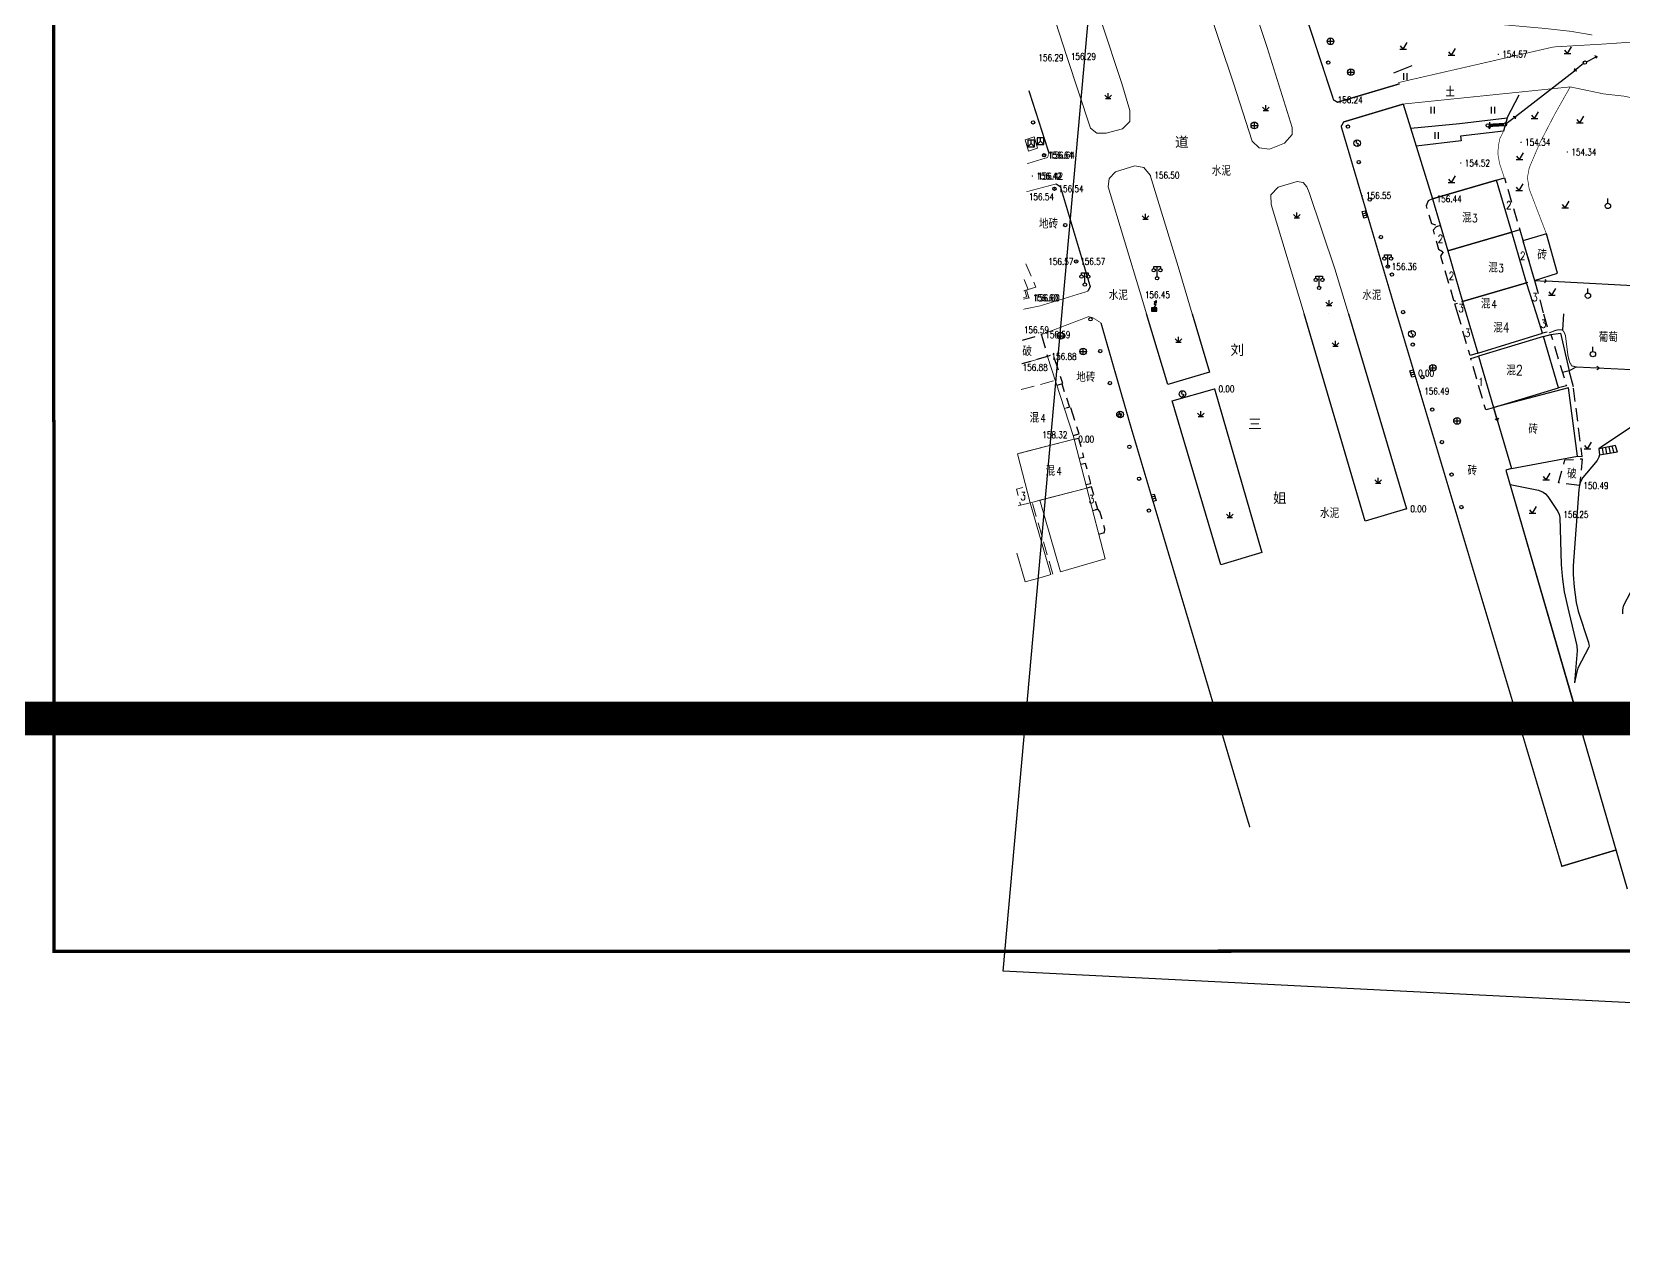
# Model space of a CAD drawing. Extents: x 529262 to 576451, y 2694391 to 2717535.
# Drawn here: x 567044.2 to 567282.9, y 2708611.3 to 2708794.9 of the extents above; entities that cross this region are included whole.
import ezdxf
from ezdxf.enums import TextEntityAlignment as Align
from ezdxf.xclip import XClip

# ---------------------------------------------------------------- set-up
doc = ezdxf.new("R2010")
doc.units = 0
doc.header["$XCLIPFRAME"] = 0
doc.linetypes.add('X2', pattern=[10, 8, -2])
doc.linetypes.add('X5', pattern=[3, 2, -1])
for name, color, linetype in [('DLDW', 8, 'Continuous'), ('DLSS', 4, 'Continuous'), ('DMTZ', 8, 'Continuous'), ('GCD', 8, 'Continuous'), ('GXYZ', 8, 'Continuous'), ('JMD', 8, 'Continuous'), ('PP-COM', 7, 'Continuous'), ('PUB_TITLE', 4, 'Continuous'), ('RD-中线', 40, 'Continuous'), ('ZBTZ', 8, 'Continuous'), ('ZJ', 7, 'Continuous')]:
    doc.layers.add(name, color=color, linetype=linetype)
doc.layers.add('SXSS', color=5, linetype='Continuous', lineweight=0)
doc.styles.add('HZ', font='rs.shx', dxfattribs={"width": 0.8, "bigfont": 'hztxt.shx'})
doc.styles.add('等线体', font='simhei.ttf')
doc.linetypes.add('10421', pattern='A,2,[150,AAA.SHX,S=0.5,R=0,X=0,Y=0.5],1e-11', length=2)
doc.linetypes.add('10422', pattern='A,0.75,[150,AAA.SHX,S=0.5,R=0,X=0,Y=0.5],1.5,[177,AAA.SHX,S=1,R=0,X=0,Y=0.4],0.75', length=3)
doc.linetypes.add('1161', pattern='A,0,[149,AAA.SHX,S=0.15,R=0,X=0,Y=0],-1.6', length=1.6)

# ---------------------------------------------------------------- blocks, each defined once
blk = doc.blocks.new('A$C19FD0107')
at = {"layer": 'RD-中线', "color": 8, "linetype": 'Continuous'}
blk.add_lwpolyline([(-3668.98, 14015.53), (-3719.5, 14185.52), (-3760.69, 14324.42), (-3771.08, 14357.09, -0.005021), (-3772.85, 14362.85), (-3788.23, 14414.76, 0.01426), (-3793.56, 14431.02, 0.03416), (-3848.39, 14556)], format="xyb", dxfattribs=at)
at = {"layer": 'RD-中线', "color": 8, "linetype": 'Continuous', "flags": 128}
for points in [[(-4490.73, 14139.44, 0), (-4490.29, 14139.42)], [(-3818.25, 14086.17, 0), (-3817.74, 14086.17)]]:
    blk.add_lwpolyline(points, format="xyb", dxfattribs=at)
blk = doc.blocks.new('GC200')
at = {"linetype": 'Continuous', "const_width": 0.2, "flags": 128}
blk.add_lwpolyline([(-0.1, 0, 1), (0.1, 0, 1)], format="xyb", close=True, dxfattribs=at)
blk = doc.blocks.new('gc124')
at = {"color": 8}
for p, q in [((-1, 1), (0, 0)), ((-0.8, 0), (0.8, 0)), ((0, 0), (0, 1.6)), ((0, 0), (1, 1))]:
    blk.add_line(p, q, dxfattribs=at)
blk = doc.blocks.new('gc043')
for p, q in [((-1, 0), (1, 0)), ((0, -1), (0, 1))]:
    blk.add_line(p, q)
blk.add_circle((0, 0), 1)
blk = doc.blocks.new('gc097')
at = {"color": 8}
for p, q in [((-1, 2.9), (-1, 3.5)), ((-1, 3.5), (1, 3.5)), ((0, 0.5), (0, 3.5)), ((1, 3.5), (1, 2.9))]:
    blk.add_line(p, q, dxfattribs=at)
for centre in [(-1, 2.4), (0, 0), (1, 2.4)]:
    blk.add_circle(centre, 0.5, dxfattribs=at)
blk = doc.blocks.new('gc049')
for p, q in [((-1, 1), (-1, -1)), ((1, 1), (-1, 1)), ((-1, -1), (0, 0)), ((0, 0), (0, 1)), ((0, 0), (1, -1)), ((1, -1), (1, 1)), ((-1, -1), (1, -1))]:
    blk.add_line(p, q)
blk = doc.blocks.new('*U74')
at = {"linetype": 'Continuous'}
for points in [[(0.8, 1), (-0.8, 1), (0.8, 0)], [(-0.8, 0), (0.8, 0), (-0.8, 1)], [(0.8, 0), (-0.8, 0), (0, 0)]]:
    blk.add_solid(points, dxfattribs=at)
blk = doc.blocks.new('gc129')
at = {"linetype": 'Continuous', "flags": 128}
for points in [[(-0.8, 0), (0, 0), (0.8, 0), (0.8, 1), (-0.8, 1), (-0.8, 0)], [(-0.05, 2), (0.64, 3.2)], [(-0.05, 2.8), (0.64, 3.2)], [(0.58, 2), (-0.05, 2)], [(0, 1), (0.58, 2)], [(0.64, 2.4), (0.64, 3.2)]]:
    blk.add_lwpolyline(points, dxfattribs=at)
at = {"linetype": 'Continuous'}
blk.add_blockref('*U74', (0, 0), dxfattribs=at)
blk = doc.blocks.new('gc170')
at = {"color": 8, "linetype": 'Continuous'}
blk.add_circle((0, 0), 0.5, dxfattribs=at)
blk = doc.blocks.new('gc041')
for p, q in [((-1, 0.5), (1, 0.5)), ((-1, -0.5), (-1, 0.5)), ((-0.33, 0.5), (-0.33, -0.5)), ((0.33, 0.5), (0.33, -0.5)), ((1, 0.5), (1, -0.5)), ((1, -0.5), (-1, -0.5))]:
    blk.add_line(p, q)
blk = doc.blocks.new('gc232')
for p, q in [((0.5, 1), (0.5, -1)), ((0.5, -1), (0.19, -0.46)), ((0.5, -1), (0.81, -0.46))]:
    blk.add_line(p, q)
blk.add_circle((0, 0), 0.5)
blk = doc.blocks.new('gc121')
at = {"color": 8}
for p, q in [((-0.5, -1), (-0.5, 1)), ((0.5, -1), (0.5, 1))]:
    blk.add_line(p, q, dxfattribs=at)
blk = doc.blocks.new('gc123')
at = {"color": 8}
for p, q in [((-1, 0), (1, 0)), ((0, 0), (-0.8, 1)), ((0, 0), (1.2, 2))]:
    blk.add_line(p, q, dxfattribs=at)
blk = doc.blocks.new('gc125')
at = {"color": 8}
blk.add_line((0, 0.8), (0, 2.2), dxfattribs=at)
blk.add_circle((0, 0), 0.8, dxfattribs=at)
blk = doc.blocks.new('gc050')
for p, q in [((0, 1), (-0.38, 0.18)), ((-0.38, 0.18), (0.38, -0.18)), ((0, -1), (0.38, -0.18))]:
    blk.add_line(p, q)
blk.add_circle((0, 0), 1)
blk = doc.blocks.new('gc013b')
at = {"linetype": 'Continuous'}
blk.add_line((0.5, 0), (4, 0), dxfattribs=at)
at = {"linetype": 'Continuous', "flags": 128}
blk.add_lwpolyline([(3.5, 0.5), (4, 0), (3.5, -0.5)], dxfattribs=at)
blk = doc.blocks.new('gc086')
at = {"color": 8}
for p, q in [((0, 0), (7, 0)), ((7, 0), (6.18, 0.57)), ((7, 0), (6.18, -0.57))]:
    blk.add_line(p, q, dxfattribs=at)

msp = doc.modelspace()

# ---------------------------------------------------------------- linework, layer by layer
at = {"color": 8, "linetype": 'Continuous', "flags": 128}
msp.add_lwpolyline([(567209.956, 2709328.306), (567242.359, 2709376.873), (567237.386, 2709487.838), (567226.241, 2709566.338), (567250.471, 2709637.466), (567310.691, 2709648.291), (567365.176, 2709659.753), (567568.23, 2709904.38), (567652.452, 2709866.094), (567570.025, 2709683.533), (567490.632, 2709613.794), (567456.674, 2709542.126), (567415.71, 2709492.593), (567416.103, 2709370.575), (567398.267, 2709255.857), (567341.513, 2709220.051), (567319.6, 2709121.447), (567354.869, 2709007.157), (567377.977, 2708907.793), (567342.698, 2708646.362), (567189.906, 2708654.057), (567219.676, 2708986.987), (567146.446, 2709250.882)], dxfattribs=at)
at = {"const_width": 0.5}
msp.add_lwpolyline([(567047.338, 2709357.825), (567047.547, 2708657.021), (567373.419, 2708657.069), (567373.438, 2708730.216), (567619.122, 2708730.227), (567619.011, 2709360.226), (567047.338, 2709357.825)], dxfattribs=at)
at = {"layer": 'DLDW', "linetype": 'Continuous', "lineweight": 0}
msp.add_line((567238.695, 2708752.571), (567238.696, 2708752.568), dxfattribs=at)
at = {"layer": 'DLSS', "linetype": 'Continuous', "flags": 128}
for points, const_width in [([(567204.927, 2708879.375), (567210.271, 2708866.481), (567217.745, 2708847.318), (567222.95, 2708833.62), (567228.958, 2708816.506), (567239.455, 2708784.654), (567240.046, 2708784.308), (567249.369, 2708787.079)], 0.2), ([(567249.911, 2708784.038), (567274.94, 2708786.609), (567280.002, 2708785.551), (567283.061, 2708785.212), (567298.266, 2708781.938)], 0.1), ([(567249.911, 2708784.038), (567240.962, 2708781.356), (567240.598, 2708780.68), (567248.913, 2708752.568)], 0.2), ([(567248.913, 2708752.568), (567267.523, 2708690.372)], 0.2), ([(567248.913, 2708752.568), (567273.687, 2708669.773), (567281.818, 2708672.216)], 0.2)]:
    msp.add_lwpolyline(points, dxfattribs=dict(at, const_width=const_width))
at = {"layer": 'DLSS', "linetype": 'X2', "const_width": 0.1, "flags": 128}
msp.add_lwpolyline([(567249.132, 2708787.246), (567272.441, 2708792.599), (567279.832, 2708793.024), (567300.126, 2708794.415)], dxfattribs=at)
at = {"layer": 'DLSS', "linetype": 'Continuous', "lineweight": 0, "flags": 128}
for points, const_width, elevation in [([(567193.758, 2708786.051), (567196.77, 2708776.693)], 0.2, 155.467), ([(567193.758, 2708786.051), (567196.77, 2708776.693)], 0.2, 155.467), ([(567193.367, 2708770.883), (567197.833, 2708772.063)], 0.1, 157.224), ([(567193.367, 2708770.883), (567197.833, 2708772.063)], 0.1, 157.224), ([(567197.833, 2708772.063), (567198.498, 2708771.628), (567202.969, 2708756.655), (567202.599, 2708755.977)], 0.2, 156.333), ([(567197.833, 2708772.063), (567198.498, 2708771.628), (567202.969, 2708756.655), (567202.599, 2708755.977)], 0.2, 156.333), ([(567202.599, 2708755.977), (567195.414, 2708753.775), (567192.913, 2708753.27)], 0.1, 156.368), ([(567202.599, 2708755.977), (567195.414, 2708753.775), (567192.913, 2708753.27)], 0.1, 156.368)]:
    msp.add_lwpolyline(points, dxfattribs=dict(at, const_width=const_width, elevation=elevation))
at = {"layer": 'DLSS', "linetype": 'Continuous', "lineweight": 0, "const_width": 0.1, "flags": 128}
msp.add_lwpolyline([(567193.475, 2708775.09), (567195.841, 2708775.817), (567196.565, 2708776.02), (567196.77, 2708776.693)], dxfattribs=at)
msp.add_lwpolyline([(567193.475, 2708775.09), (567195.841, 2708775.817), (567196.565, 2708776.02), (567196.77, 2708776.693)], dxfattribs=at)
at = {"layer": 'DLSS', "linetype": 'Continuous', "lineweight": 20, "const_width": 0.1, "elevation": 156.565, "flags": 128}
msp.add_lwpolyline([(567204.567, 2708751.23), (567203.341, 2708752.01), (567202.694, 2708752.166), (567195.61, 2708749.466)], dxfattribs=at)
msp.add_lwpolyline([(567204.567, 2708751.23), (567203.341, 2708752.01), (567202.694, 2708752.166), (567195.61, 2708749.466)], dxfattribs=at)
at = {"layer": 'DLSS', "linetype": 'Continuous', "const_width": 0.2, "elevation": 156.565, "flags": 128}
for points in [[(567222.958, 2708688.871), (567219.334, 2708701.114), (567212.233, 2708724.956), (567209.093, 2708735.498), (567204.567, 2708751.23)], [(567226.894, 2708675.624), (567226.447, 2708677.088), (567219.334, 2708701.114), (567212.233, 2708724.956), (567209.093, 2708735.498), (567204.567, 2708751.23)]]:
    msp.add_lwpolyline(points, dxfattribs=at)
at = {"layer": 'DMTZ', "linetype": '10422', "elevation": 156.441, "flags": 128}
msp.add_lwpolyline([(567249.911, 2708784.038), (567254.303, 2708769.818), (567265.066, 2708772.972)], dxfattribs=at)
at = {"layer": 'DMTZ', "linetype": '10422', "flags": 128}
for points in [[(567251.027, 2708780.423), (567258.337, 2708781.123), (567265.5, 2708781.951), (567264.957, 2708779.976), (567258.47, 2708779.237), (567258.576, 2708778.516), (567251.86, 2708777.727)], [(567272.05, 2708749.508), (567273.471, 2708749.669), (567274.789, 2708744.058), (567273.769, 2708743.776)]]:
    msp.add_lwpolyline(points, dxfattribs=at)
at = {"layer": 'DMTZ', "linetype": '10421', "flags": 128}
for points in [[(567273.931, 2708752.568), (567273.797, 2708750.145)], [(567291.066, 2708752.568), (567291.034, 2708752.479), (567290.895, 2708751.913), (567290.78, 2708751.275), (567290.347, 2708747.231), (567290.174, 2708746.309), (567289.93, 2708745.69), (567288.551, 2708743.022), (567286.325, 2708738.045), (567286.032, 2708737.364), (567285.676, 2708736.855), (567285.277, 2708736.476), (567284.553, 2708735.916), (567279.786, 2708732.765), (567279.243, 2708732.331)], [(567279.324, 2708731.44), (567279.225, 2708731.12), (567278.963, 2708730.613), (567277.389, 2708728.706), (567276.84, 2708728.058), (567276.421, 2708727.299), (567276.317, 2708726.83), (567276.254, 2708726.271), (567275.377, 2708714.793), (567275.38, 2708714.023), (567275.385, 2708713.514), (567275.558, 2708711.601), (567275.818, 2708709.333), (567276.027, 2708708.478), (567276.144, 2708708.005), (567277.682, 2708703.31), (567277.74, 2708703.035), (567277.762, 2708702.795), (567277.735, 2708702.617), (567276.087, 2708699.488), (567275.815, 2708698.48), (567275.583, 2708697.289)], [(567279.324, 2708731.44), (567279.225, 2708731.12), (567278.963, 2708730.613), (567277.389, 2708728.706), (567276.84, 2708728.058), (567276.421, 2708727.299), (567276.317, 2708726.83), (567276.254, 2708726.271), (567275.377, 2708714.793), (567275.38, 2708714.023), (567275.385, 2708713.514), (567275.558, 2708711.601), (567275.818, 2708709.333), (567276.027, 2708708.478), (567276.144, 2708708.005), (567277.682, 2708703.31), (567277.74, 2708703.035), (567277.762, 2708702.795), (567277.735, 2708702.617), (567276.087, 2708699.488), (567275.815, 2708698.48), (567275.583, 2708697.289)], [(567265.924, 2708727.01), (567270.194, 2708726.145), (567270.861, 2708725.875), (567271.248, 2708725.589), (567271.602, 2708725.202), (567273.106, 2708722.98), (567273.305, 2708722.502), (567273.378, 2708722.062), (567273.605, 2708715.016), (567273.664, 2708713.788), (567273.776, 2708712.799), (567274.047, 2708710.934), (567274.746, 2708707.859), (567275.753, 2708703.65), (567275.922, 2708702.799), (567275.961, 2708702.094), (567275.583, 2708697.289)], [(567265.924, 2708727.01), (567270.194, 2708726.145), (567270.861, 2708725.875), (567271.248, 2708725.589), (567271.602, 2708725.202), (567273.106, 2708722.98), (567273.305, 2708722.502), (567273.378, 2708722.062), (567273.605, 2708715.016), (567273.664, 2708713.788), (567273.776, 2708712.799), (567274.047, 2708710.934), (567274.746, 2708707.859), (567275.753, 2708703.65), (567275.922, 2708702.799), (567275.961, 2708702.094), (567275.583, 2708697.289)], [(567282.823, 2708707.597), (567282.821, 2708708.172), (567282.936, 2708708.817), (567284.517, 2708711.852), (567285.028, 2708713.196), (567285.092, 2708714.453), (567284.205, 2708720.345), (567284.149, 2708721.885), (567284.191, 2708722.979)]]:
    msp.add_lwpolyline(points, dxfattribs=at)
at = {"layer": 'GXYZ', "linetype": 'Continuous'}
for p, q in [((567266.735, 2708782.193), (567275.572, 2708789.035)), ((567352.824, 2708753.165), (567271.351, 2708757.489))]:
    msp.add_line(p, q, dxfattribs=at)
at = {"layer": 'GXYZ', "linetype": 'Continuous', "const_width": 0.5, "elevation": 155.943, "flags": 128}
msp.add_lwpolyline([(567262.821, 2708780.843), (567264.904, 2708780.956)], dxfattribs=at)
at = {"layer": 'GXYZ', "linetype": 'Continuous', "lineweight": 0, "elevation": 156.467, "flags": 128}
msp.add_lwpolyline([(567194.569, 2708779.135), (567193.208, 2708778.681), (567193.705, 2708776.976), (567195.066, 2708777.43)], close=True, dxfattribs=at)
msp.add_lwpolyline([(567194.569, 2708779.135), (567193.208, 2708778.681), (567193.705, 2708776.976), (567195.066, 2708777.43)], close=True, dxfattribs=at)
at = {"layer": 'JMD', "linetype": 'Continuous', "lineweight": 0}
msp.add_line((567193.411, 2708756.174), (567193.171, 2708756.103), dxfattribs=at)
msp.add_line((567193.411, 2708756.174), (567193.171, 2708756.103), dxfattribs=at)
at = {"layer": 'JMD', "linetype": 'Continuous'}
for p, q in [((567281.721, 2708732.867), (567279.243, 2708732.331)), ((567279.243, 2708732.331), (567279.324, 2708731.44)), ((567279.732, 2708732.436), (567279.86, 2708731.529)), ((567280.221, 2708732.542), (567280.395, 2708731.619)), ((567280.709, 2708732.648), (567280.931, 2708731.708)), ((567281.198, 2708732.754), (567281.467, 2708731.797)), ((567281.687, 2708732.86), (567282.002, 2708731.886)), ((567279.324, 2708731.44), (567282.039, 2708731.892, 152.518))]:
    msp.add_line(p, q, dxfattribs=at)
at = {"layer": 'JMD', "linetype": 'X5', "flags": 128}
for points in [[(567263.903, 2708772.625), (567265.066, 2708772.972), (567267.368, 2708765.204), (567266.175, 2708764.855)], [(567254.303, 2708769.818), (567253.617, 2708769.551), (567253.316, 2708768.795), (567254.126, 2708766.11), (567254.784, 2708765.929), (567254.842, 2708765.645)], [(567255.47, 2708765.828), (567254.842, 2708765.645), (567254.366, 2708765.154), (567255.189, 2708762.272), (567255.884, 2708761.894), (567256.576, 2708762.048)], [(567267.368, 2708765.204), (567269.597, 2708757.583), (567268.407, 2708757.235)], [(567255.884, 2708761.894), (567255.476, 2708761.251), (567257.453, 2708754.653), (567258.17, 2708754.242), (567258.808, 2708754.428)], [(567269.597, 2708757.583), (567270.958, 2708752.568)], [(567258.103, 2708752.568), (567257.657, 2708754.092), (567258.808, 2708754.428)], [(567261.065, 2708746.699), (567259.917, 2708746.364), (567258.103, 2708752.568)], [(567270.958, 2708752.568), (567271.686, 2708749.889), (567270.765, 2708749.683)], [(567270.913, 2708749.206), (567272.05, 2708749.508), (567274.361, 2708741.804), (567273.177, 2708741.507)], [(567263.427, 2708738.512), (567262.279, 2708738.177), (567260.019, 2708745.905), (567261.17, 2708746.241)], [(567276.045, 2708731.257), (567276.734, 2708731.207), (567275.426, 2708741.653), (567274.693, 2708741.478)]]:
    msp.add_lwpolyline(points, dxfattribs=at)
at = {"layer": 'JMD', "linetype": 'Continuous', "flags": 128}
for points in [[(567263.903, 2708772.625), (567254.303, 2708769.818), (567256.576, 2708762.048), (567266.175, 2708764.855)], [(567266.175, 2708764.855), (567256.576, 2708762.048), (567258.808, 2708754.428), (567268.407, 2708757.235)], [(567269.597, 2708757.583), (567273.038, 2708758.662), (567271.378, 2708764.56), (567267.857, 2708763.531)], [(567270.913, 2708749.206), (567261.17, 2708746.241), (567263.434, 2708738.542), (567273.177, 2708741.507)], [(567266.156, 2708729.418), (567276.045, 2708731.257), (567274.693, 2708741.478), (567263.434, 2708738.542)]]:
    msp.add_lwpolyline(points, close=True, dxfattribs=at)
at = {"layer": 'JMD', "linetype": 'X5', "lineweight": 0, "flags": 128}
msp.add_lwpolyline([(567193.666, 2708756.248), (567194.807, 2708756.565), (567193.117, 2708760.534), (567193.101, 2708760.558)], dxfattribs=at)
msp.add_lwpolyline([(567193.666, 2708756.248), (567194.807, 2708756.565), (567193.117, 2708760.534), (567193.101, 2708760.558)], dxfattribs=at)
at = {"layer": 'JMD', "linetype": 'Continuous', "lineweight": 0, "flags": 128}
for points in [[(567193.411, 2708756.174), (567193.762, 2708754.974), (567192.952, 2708754.787)], [(567193.411, 2708756.174), (567193.762, 2708754.974), (567192.952, 2708754.787)], [(567193.171, 2708756.103), (567193.451, 2708755.145), (567192.959, 2708755.031)], [(567193.171, 2708756.103), (567193.451, 2708755.145), (567192.959, 2708755.031)], [(567192.985, 2708756.049), (567193.666, 2708756.248), (567193.028, 2708757.736)], [(567192.985, 2708756.049), (567193.666, 2708756.248), (567193.028, 2708757.736)]]:
    msp.add_lwpolyline(points, dxfattribs=at)
at = {"layer": 'JMD', "linetype": 'Continuous', "flags": 128}
for points in [[(567269.864, 2708752.568), (567268.407, 2708757.235), (567258.808, 2708754.428), (567259.351, 2708752.568)], [(567259.351, 2708752.568), (567261.065, 2708746.699), (567270.765, 2708749.683), (567269.864, 2708752.568)]]:
    msp.add_lwpolyline(points, dxfattribs=at)
at = {"layer": 'JMD', "linetype": 'X5', "flags": 128}
for points, elevation in [([(567192.794, 2708748.642), (567195.61, 2708749.466), (567196.54, 2708746.2), (567192.703, 2708745.088)], 156.641), ([(567192.794, 2708748.642), (567195.61, 2708749.466), (567196.54, 2708746.2), (567192.703, 2708745.088)], 156.641), ([(567197.952, 2708741.874), (567198.835, 2708742.162), (567197.422, 2708746.488), (567196.54, 2708746.2)], 158.812), ([(567197.952, 2708741.874), (567198.835, 2708742.162), (567197.422, 2708746.488), (567196.54, 2708746.2)], 158.812), ([(567197.952, 2708741.874), (567198.683, 2708742.112), (567199.833, 2708738.59), (567199.102, 2708738.352)], 158.812), ([(567197.952, 2708741.874), (567198.683, 2708742.112), (567199.833, 2708738.59), (567199.102, 2708738.352)], 158.812), ([(567200.403, 2708734.369), (567201.286, 2708734.605), (567199.985, 2708738.64), (567199.102, 2708738.352)], 161.05), ([(567200.403, 2708734.369), (567201.286, 2708734.605), (567199.985, 2708738.64), (567199.102, 2708738.352)], 161.05), ([(567200.55, 2708733.799), (567201.214, 2708733.971), (567201.966, 2708731.064), (567201.302, 2708730.892)], 158.693), ([(567200.55, 2708733.799), (567201.214, 2708733.971), (567201.966, 2708731.064), (567201.302, 2708730.892)], 158.693), ([(567202.313, 2708726.984), (567203.059, 2708727.177), (567202.246, 2708730.161), (567201.538, 2708729.978)], 159.1), ([(567202.313, 2708726.984), (567203.059, 2708727.177), (567202.246, 2708730.161), (567201.538, 2708729.978)], 159.1), ([(567203.315, 2708723.111), (567204.086, 2708723.31), (567203.15, 2708726.639), (567202.449, 2708726.458)], 156.927), ([(567203.315, 2708723.111), (567204.086, 2708723.31), (567203.15, 2708726.639), (567202.449, 2708726.458)], 156.927), ([(567204.229, 2708719.575), (567205.11, 2708719.803), (567205.165, 2708720.287), (567204.412, 2708722.938), (567204.086, 2708723.31), (567203.315, 2708723.111)], 156.927), ([(567204.229, 2708719.575), (567205.11, 2708719.803), (567205.165, 2708720.287), (567204.412, 2708722.938), (567204.086, 2708723.31), (567203.315, 2708723.111)], 156.927)]:
    msp.add_lwpolyline(points, dxfattribs=dict(at, elevation=elevation))
at = {"layer": 'JMD', "linetype": 'Continuous', "lineweight": 20, "flags": 128}
for points in [[(567192.357, 2708731.68), (567200.55, 2708733.799), (567200.403, 2708734.369), (567196.54, 2708746.2), (567192.703, 2708745.088)], [(567192.357, 2708731.68), (567200.55, 2708733.799), (567200.403, 2708734.369), (567196.54, 2708746.2), (567192.703, 2708745.088)], [(567191.971, 2708716.688), (567193.208, 2708712.391), (567195.615, 2708713.083), (567197.061, 2708713.5), (567193.962, 2708724.263), (567192.509, 2708723.887), (567192.154, 2708723.795)], [(567191.971, 2708716.688), (567193.208, 2708712.391), (567195.615, 2708713.083), (567197.061, 2708713.5), (567193.962, 2708724.263), (567192.509, 2708723.887), (567192.154, 2708723.795)]]:
    msp.add_lwpolyline(points, dxfattribs=at)
at = {"layer": 'JMD', "linetype": 'X5', "lineweight": 20, "flags": 128}
for points in [[(567192.603, 2708741.223), (567197.715, 2708742.601)], [(567192.603, 2708741.223), (567197.715, 2708742.601)], [(567197.349, 2708713.583), (567194.252, 2708724.338), (567195.414, 2708724.638)], [(567197.349, 2708713.583), (567194.252, 2708724.338), (567195.414, 2708724.638)]]:
    msp.add_lwpolyline(points, dxfattribs=at)
at = {"layer": 'JMD', "linetype": 'Continuous', "lineweight": 20, "elevation": 156.927, "flags": 128}
msp.add_lwpolyline([(567202.449, 2708726.458), (567193.962, 2708724.263), (567193.962, 2708724.263), (567193.962, 2708724.263), (567192.063, 2708731.604), (567200.55, 2708733.799)], close=True, dxfattribs=at)
msp.add_lwpolyline([(567202.449, 2708726.458), (567193.962, 2708724.263), (567193.962, 2708724.263), (567193.962, 2708724.263), (567192.063, 2708731.604), (567200.55, 2708733.799)], close=True, dxfattribs=at)
at = {"layer": 'JMD', "linetype": 'X5', "flags": 128}
msp.add_lwpolyline([(567276.317, 2708726.83), (567273.208, 2708727.275), (567274.153, 2708730.702), (567276.747, 2708730.851)], close=True, dxfattribs=at)
at = {"layer": 'JMD', "linetype": 'X5', "lineweight": 20, "elevation": 156.927, "flags": 128}
msp.add_lwpolyline([(567193.962, 2708724.263), (567192.509, 2708723.887), (567191.883, 2708726.307), (567193.336, 2708726.683)], dxfattribs=at)
msp.add_lwpolyline([(567193.962, 2708724.263), (567192.509, 2708723.887), (567191.883, 2708726.307), (567193.336, 2708726.683)], dxfattribs=at)
at = {"layer": 'JMD', "linetype": 'Continuous', "lineweight": 20, "flags": 128}
msp.add_lwpolyline([(567202.449, 2708726.458), (567195.414, 2708724.638), (567198.502, 2708713.915), (567205.195, 2708715.842)], close=True, dxfattribs=at)
msp.add_lwpolyline([(567202.449, 2708726.458), (567195.414, 2708724.638), (567198.502, 2708713.915), (567205.195, 2708715.842)], close=True, dxfattribs=at)
at = {"layer": 'PUB_TITLE', "color": 7, "const_width": 5}
msp.add_lwpolyline([(568193.3, 2711843.351), (568193.3, 2708691.925), (561392.748, 2708691.925), (561392.748, 2712581.567), (569352.748, 2712581.567)], dxfattribs=at)
at = {"layer": 'SXSS', "color": 8, "linetype": 'Continuous', "const_width": 0.15, "flags": 128}
for points in [[(567271.755, 2708749.727), (567272.871, 2708750.152), (567273.499, 2708750.207), (567273.797, 2708750.145), (567273.998, 2708749.898), (567274.217, 2708749.38), (567274.614, 2708746.254), (567274.861, 2708745.307), (567275.191, 2708744.785), (567275.843, 2708744.621)], [(567275.843, 2708744.621), (567284.16, 2708744.219), (567285.945, 2708744.311), (567287.229, 2708744.709), (567288.345, 2708745.218), (567290.174, 2708746.309)]]:
    msp.add_lwpolyline(points, dxfattribs=at)
at = {"layer": 'ZBTZ', "lineweight": 0, "flags": 128}
for points, elevation in [([(567217.819, 2708827.425), (567211.642, 2708825.32), (567224.446, 2708787.174), (567227.255, 2708778.476), (567228.298, 2708777.478), (567229.857, 2708777.282), (567232.093, 2708778.165), (567233.257, 2708779.489), (567233.264, 2708780.543), (567229.516, 2708792.514), (567221.411, 2708816.915), (567217.819, 2708827.425)], 156.154), ([(567194.286, 2708806.571), (567196.639, 2708799.877), (567199.448, 2708791.18), (567202.979, 2708780.426), (567203.962, 2708779.658), (567205.35, 2708779.659), (567207.789, 2708780.339), (567208.919, 2708781.406), (567208.92, 2708783.049), (567207.694, 2708787.133), (567204.638, 2708796.312), (567199.923, 2708810.314), (567196.392, 2708820.183)], 156.246)]:
    msp.add_lwpolyline(points, dxfattribs=dict(at, elevation=elevation))
at = {"layer": 'ZBTZ', "linetype": 'Continuous', "const_width": 0.1, "flags": 128}
for points in [[(567278.274, 2708794.388), (567275.012, 2708794.944), (567271.155, 2708795.368), (567263.927, 2708796.017), (567262.29, 2708796.29), (567259.846, 2708796.879), (567258.262, 2708797.642)], [(567274.94, 2708786.609), (567272.629, 2708782.527), (567270.356, 2708778.145), (567268.793, 2708774.467), (567268.522, 2708773.012), (567268.793, 2708771.292), (567271.378, 2708764.56)], [(567265.066, 2708772.972), (567264.347, 2708775.124), (567264.085, 2708776.575), (567264.18, 2708777.822), (567264.387, 2708778.872), (567264.957, 2708779.976)]]:
    msp.add_lwpolyline(points, dxfattribs=at)
at = {"layer": 'ZBTZ', "linetype": '1161', "flags": 128}
for points in [[(567248.481, 2708788.706), (567251.232, 2708789.797)], [(567265.5, 2708781.951), (567267.296, 2708785.407)], [(567275.426, 2708741.653), (567274.789, 2708744.058), (567275.843, 2708744.621)], [(567266.156, 2708729.418), (567265.306, 2708729.141), (567276.464, 2708690.673)], [(567266.156, 2708729.418), (567265.306, 2708729.141), (567283.503, 2708666.407)]]:
    msp.add_lwpolyline(points, dxfattribs=at)
at = {"layer": 'ZBTZ', "linetype": 'Continuous', "lineweight": 0, "flags": 128}
for points, elevation in [([(567218.265, 2708752.568), (567216.159, 2708759.704), (567211.966, 2708773.358), (567210.996, 2708774.533), (567209.67, 2708774.753), (567206.732, 2708773.886), (567205.8, 2708772.854), (567205.646, 2708771.641), (567210.547, 2708755.449), (567211.414, 2708752.568)], 156.538), ([(567234.874, 2708772.273), (567233.989, 2708772.432), (567231.146, 2708771.602), (567230.061, 2708770.442), (567230.104, 2708768.992), (567235.062, 2708752.568)], 156.469), ([(567241.673, 2708752.568), (567239.644, 2708759.328), (567235.791, 2708770.787), (567235.441, 2708771.625), (567234.874, 2708772.273)], 156.469)]:
    msp.add_lwpolyline(points, dxfattribs=dict(at, elevation=elevation))
at = {"layer": 'ZBTZ', "linetype": 'Continuous', "flags": 128}
for points in [[(567218.265, 2708752.568), (567220.843, 2708743.82), (567214.587, 2708741.989), (567211.414, 2708752.568)], [(567241.671, 2708752.568), (567250.37, 2708723.342), (567244.175, 2708721.496), (567235.062, 2708752.568)]]:
    msp.add_lwpolyline(points, dxfattribs=at)
msp.add_lwpolyline([(567215.243, 2708739.57), (567221.587, 2708741.324), (567228.692, 2708716.824), (567222.53, 2708714.948)], close=True, dxfattribs=at)

# ---------------------------------------------------------------- block references
at = {"layer": 'DLDW', "linetype": 'Continuous', "xscale": 0.5, "yscale": 0.5, "zscale": 0.5}
msp.add_blockref('gc097', (567247.573, 2708759.661, 156.357), dxfattribs=at)
at = {"layer": 'DLDW', "linetype": 'Continuous', "lineweight": 0, "xscale": 0.5, "yscale": 0.5, "zscale": 0.5}
for p in [(567202.148, 2708756.968, 156.571), (567202.148, 2708756.968, 156.571), (567212.989, 2708757.916, 157.035), (567237.288, 2708756.465, 156.956)]:
    msp.add_blockref('gc097', p, dxfattribs=at)
at = {"layer": 'GCD', "linetype": '10421'}
ref = msp.add_blockref('GC200', (567264.151, 2708791.496, 154.57), dxfattribs=dict(at, xscale=0.5, yscale=0.5, zscale=0.5))
ref.add_attrib('height', '154.57', dxfattribs={"linetype": 'Continuous', "height": 1, "style": 'HZ', "width": 0.8}).set_placement((567264.751, 2708791.496, 154.57), align=Align.MIDDLE_LEFT)
at = {"layer": 'GCD', "linetype": 'Continuous'}
ref = msp.add_blockref('GC200', (567199.448, 2708791.18, 156.29), dxfattribs=dict(at, xscale=0.5, yscale=0.5))
ref.add_attrib('height', '156.29', dxfattribs={"linetype": 'Continuous', "height": 1, "style": 'HZ', "width": 0.8}).set_placement((567200.048, 2708791.18, 156.29), align=Align.MIDDLE_LEFT)
at = {"layer": 'GCD', "linetype": 'Continuous', "xscale": 0.5, "yscale": 0.5}
for p in [(567199.448, 2708791.18, 156.29), (567193.762, 2708754.974, 156.595)]:
    msp.add_blockref('GC200', p, dxfattribs=at)
at = {"layer": 'GCD', "linetype": 'Continuous'}
ref = msp.add_blockref('GC200', (567239.455, 2708784.654, 156.24), dxfattribs=dict(at, xscale=0.5, yscale=0.5, zscale=0.5))
ref.add_attrib('height', '156.24', dxfattribs={"linetype": 'Continuous', "height": 1, "style": 'HZ', "width": 0.8}).set_placement((567240.055, 2708784.654, 156.24), align=Align.MIDDLE_LEFT)
ref = msp.add_blockref('GC200', (567267.581, 2708778.3, 154.344), dxfattribs=dict(at, xscale=0.5, yscale=0.5, zscale=0.5))
ref.add_attrib('height', '154.34', dxfattribs={"linetype": 'Continuous', "height": 1, "style": 'HZ', "width": 0.8}).set_placement((567268.181, 2708778.3, 154.344), align=Align.MIDDLE_LEFT)
at = {"layer": 'GCD', "linetype": 'Continuous', "lineweight": 0}
ref = msp.add_blockref('GC200', (567196.023, 2708776.369, 156.644), dxfattribs=dict(at, xscale=0.5, yscale=0.5, zscale=0.5))
ref.add_attrib('height', '156.64', dxfattribs={"linetype": 'Continuous', "height": 1, "style": 'HZ', "width": 0.8}).set_placement((567196.623, 2708776.369, 156.644), align=Align.MIDDLE_LEFT)
at = {"layer": 'GCD', "linetype": 'Continuous', "lineweight": 0, "xscale": 0.5, "yscale": 0.5, "zscale": 0.5}
for p in [(567196.023, 2708776.369, 156.644), (567194.278, 2708773.241, 156.42), (567197.587, 2708771.336, 156.537), (567200.847, 2708760.457, 156.574)]:
    msp.add_blockref('GC200', p, dxfattribs=at)
at = {"layer": 'GCD', "linetype": 'Continuous'}
ref = msp.add_blockref('GC200', (567258.534, 2708775.193, 154.52), dxfattribs=dict(at, xscale=0.5, yscale=0.5, zscale=0.5))
ref.add_attrib('height', '154.52', dxfattribs={"linetype": 'Continuous', "height": 1, "style": 'HZ', "width": 0.8}).set_placement((567259.134, 2708775.193, 154.52), align=Align.MIDDLE_LEFT)
ref = msp.add_blockref('GC200', (567274.504, 2708776.849, 154.344), dxfattribs=dict(at, xscale=0.5, yscale=0.5, zscale=0.5))
ref.add_attrib('height', '154.34', dxfattribs={"linetype": 'Continuous', "height": 1, "style": 'HZ', "width": 0.8}).set_placement((567275.104, 2708776.849, 154.344), align=Align.MIDDLE_LEFT)
at = {"layer": 'GCD', "linetype": 'Continuous', "lineweight": 0}
ref = msp.add_blockref('GC200', (567194.278, 2708773.241, 156.42), dxfattribs=dict(at, xscale=0.5, yscale=0.5, zscale=0.5))
ref.add_attrib('height', '156.42', dxfattribs={"linetype": 'Continuous', "height": 1, "style": 'HZ', "width": 0.8}).set_placement((567194.878, 2708773.241, 156.42), align=Align.MIDDLE_LEFT)
at = {"layer": 'GCD', "linetype": 'Continuous'}
ref = msp.add_blockref('GC200', (567211.966, 2708773.358, 156.5), dxfattribs=dict(at, xscale=0.5, yscale=0.5))
ref.add_attrib('height', '156.50', dxfattribs={"linetype": 'Continuous', "height": 1, "style": 'HZ', "width": 0.8}).set_placement((567212.566, 2708773.358, 156.5), align=Align.MIDDLE_LEFT)
at = {"layer": 'GCD', "linetype": 'Continuous', "lineweight": 0}
ref = msp.add_blockref('GC200', (567197.587, 2708771.336, 156.537), dxfattribs=dict(at, xscale=0.5, yscale=0.5, zscale=0.5))
ref.add_attrib('height', '156.54', dxfattribs={"linetype": 'Continuous', "height": 1, "style": 'HZ', "width": 0.8}).set_placement((567198.187, 2708771.336, 156.537), align=Align.MIDDLE_LEFT)
at = {"layer": 'GCD', "linetype": 'Continuous'}
ref = msp.add_blockref('GC200', (567243.72, 2708770.326, 156.545), dxfattribs=dict(at, xscale=0.5, yscale=0.5))
ref.add_attrib('height', '156.55', dxfattribs={"linetype": 'Continuous', "height": 1, "style": 'HZ', "width": 0.8}).set_placement((567244.32, 2708770.326, 156.545), align=Align.MIDDLE_LEFT)
ref = msp.add_blockref('GC200', (567254.303, 2708769.818, 156.441), dxfattribs=dict(at, xscale=0.5, yscale=0.5, zscale=0.5))
ref.add_attrib('height', '156.44', dxfattribs={"linetype": 'Continuous', "height": 1, "style": 'HZ', "width": 0.8}).set_placement((567254.903, 2708769.818, 156.441), align=Align.MIDDLE_LEFT)
at = {"layer": 'GCD', "linetype": 'Continuous', "lineweight": 0}
ref = msp.add_blockref('GC200', (567200.847, 2708760.457, 156.574), dxfattribs=dict(at, xscale=0.5, yscale=0.5, zscale=0.5))
ref.add_attrib('height', '156.57', dxfattribs={"linetype": 'Continuous', "height": 1, "style": 'HZ', "width": 0.8}).set_placement((567201.447, 2708760.457, 156.574), align=Align.MIDDLE_LEFT)
at = {"layer": 'GCD', "linetype": 'Continuous'}
ref = msp.add_blockref('GC200', (567247.573, 2708759.661, 156.357), dxfattribs=dict(at, xscale=0.5, yscale=0.5, zscale=0.5))
ref.add_attrib('height', '156.36', dxfattribs={"linetype": 'Continuous', "height": 1, "style": 'HZ', "width": 0.8}).set_placement((567248.173, 2708759.661, 156.357), align=Align.MIDDLE_LEFT)
ref = msp.add_blockref('GC200', (567193.762, 2708754.974, 156.595), dxfattribs=dict(at, xscale=0.5, yscale=0.5))
ref.add_attrib('height', '156.60', dxfattribs={"linetype": 'Continuous', "height": 1, "style": 'HZ', "width": 0.8}).set_placement((567194.362, 2708754.974, 156.595), align=Align.MIDDLE_LEFT)
ref = msp.add_blockref('GC200', (567210.547, 2708755.449, 156.453), dxfattribs=dict(at, xscale=0.5, yscale=0.5))
ref.add_attrib('height', '156.45', dxfattribs={"linetype": 'Continuous', "height": 1, "style": 'HZ', "width": 0.8}).set_placement((567211.147, 2708755.449, 156.453), align=Align.MIDDLE_LEFT)
ref = msp.add_blockref('GC200', (567195.61, 2708749.466, 156.587), dxfattribs=dict(at, xscale=0.5, yscale=0.5, zscale=0.5))
ref.add_attrib('height', '156.59', dxfattribs={"linetype": 'Continuous', "height": 1, "style": 'HZ', "width": 0.8}).set_placement((567196.21, 2708749.466, 156.587), align=Align.MIDDLE_LEFT)
at = {"layer": 'GCD', "linetype": 'Continuous', "xscale": 0.5, "yscale": 0.5, "zscale": 0.5}
msp.add_blockref('GC200', (567195.61, 2708749.466, 156.587), dxfattribs=at)
at = {"layer": 'GCD', "linetype": 'Continuous', "lineweight": 20}
ref = msp.add_blockref('GC200', (567196.54, 2708746.2, 156.879), dxfattribs=dict(at, xscale=0.5, yscale=0.5, zscale=0.5))
ref.add_attrib('height', '156.88', dxfattribs={"linetype": 'Continuous', "height": 1, "style": 'HZ', "width": 0.8}).set_placement((567197.14, 2708746.2, 156.879), align=Align.MIDDLE_LEFT)
at = {"layer": 'GCD', "linetype": 'Continuous', "lineweight": 20, "xscale": 0.5, "yscale": 0.5, "zscale": 0.5}
for p in [(567196.54, 2708746.2, 156.879), (567200.55, 2708733.799)]:
    msp.add_blockref('GC200', p, dxfattribs=at)
at = {"layer": 'GCD', "linetype": 'Continuous'}
ref = msp.add_blockref('GC200', (567251.533, 2708743.694), dxfattribs=dict(at, xscale=0.5, yscale=0.5, zscale=0.5))
ref.add_attrib('height', '0.00', dxfattribs={"linetype": 'Continuous', "height": 1, "style": 'HZ', "width": 0.8}).set_placement((567252.133, 2708743.694), align=Align.MIDDLE_LEFT)
ref = msp.add_blockref('GC200', (567221.587, 2708741.324), dxfattribs=dict(at, xscale=0.5, yscale=0.5, zscale=0.5))
ref.add_attrib('height', '0.00', dxfattribs={"linetype": 'Continuous', "height": 1, "style": 'HZ', "width": 0.8}).set_placement((567222.187, 2708741.324), align=Align.MIDDLE_LEFT)
ref = msp.add_blockref('GC200', (567252.442, 2708740.997, 156.493), dxfattribs=dict(at, xscale=0.5, yscale=0.5, zscale=0.5))
ref.add_attrib('height', '156.49', dxfattribs={"linetype": 'Continuous', "height": 1, "style": 'HZ', "width": 0.8}).set_placement((567253.042, 2708740.997, 156.493), align=Align.MIDDLE_LEFT)
at = {"layer": 'GCD', "linetype": 'Continuous', "lineweight": 20}
ref = msp.add_blockref('GC200', (567200.55, 2708733.799), dxfattribs=dict(at, xscale=0.5, yscale=0.5, zscale=0.5))
ref.add_attrib('height', '0.00', dxfattribs={"linetype": 'Continuous', "height": 1, "style": 'HZ', "width": 0.8}).set_placement((567201.15, 2708733.799), align=Align.MIDDLE_LEFT)
at = {"layer": 'GCD', "linetype": 'Continuous'}
ref = msp.add_blockref('GC200', (567276.317, 2708726.83, 150.49), dxfattribs=dict(at, xscale=0.5, yscale=0.5, zscale=0.5))
ref.add_attrib('height', '150.49', dxfattribs={"linetype": 'Continuous', "height": 1, "style": 'HZ', "width": 0.8}).set_placement((567276.917, 2708726.83, 150.49), align=Align.MIDDLE_LEFT)
ref = msp.add_blockref('GC200', (567250.37, 2708723.342), dxfattribs=dict(at, xscale=0.5, yscale=0.5, zscale=0.5))
ref.add_attrib('height', '0.00', dxfattribs={"linetype": 'Continuous', "height": 1, "style": 'HZ', "width": 0.8}).set_placement((567250.97, 2708723.342), align=Align.MIDDLE_LEFT)
ref = msp.add_blockref('GC200', (567273.305, 2708722.502, 156.253), dxfattribs=dict(at, xscale=0.5, yscale=0.5, zscale=0.5))
ref.add_attrib('height', '156.25', dxfattribs={"linetype": 'Continuous', "height": 1, "style": 'HZ', "width": 0.8}).set_placement((567273.905, 2708722.502, 156.253), align=Align.MIDDLE_LEFT)
at = {"layer": 'GXYZ', "linetype": 'Continuous', "xscale": 0.5, "yscale": 0.5, "zscale": 0.5}
for name, p in [('gc043', (567238.993, 2708793.441, 156.373)), ('gc170', (567277.154, 2708790.259)), ('gc043', (567242.036, 2708788.823, 156.429)), ('gc232', (567262.572, 2708780.83, 155.943)), ('gc170', (567262.572, 2708780.83, 155.943)), ('gc170', (567265.154, 2708780.969)), ('gc170', (567265.154, 2708780.969, 155.974)), ('gc050', (567242.993, 2708778.181, 156.269)), ('gc050', (567251.209, 2708749.576, 155.074)), ('gc043', (567254.35, 2708744.496, 155.154)), ('gc043', (567257.971, 2708736.529, 155.131))]:
    msp.add_blockref(name, p, dxfattribs=at)
at = {"layer": 'GXYZ', "linetype": 'Continuous'}
for name, p, xscale, yscale, zscale, rotation in [('gc013b', (567277.154, 2708790.259), 0.4999999998899465, 0.4999999998899465, 0.4999999998899465, 217.7458423557388), ('gc013b', (567277.154, 2708790.259), 0.5000000000081605, 0.5000000000081605, 0.5000000000081605, 27.68233146827479), ('gc013b', (567265.154, 2708780.969), 0.4999999998899465, 0.4999999998899465, 0.4999999998899465, 37.74584235573883), ('gc013b', (567269.354, 2708757.598), 0.5000000000259424, 0.5000000000259424, 0.5000000000259424, 356.8825097503087), ('gc041', (567251.293, 2708743.623), 0.4999999998454305, 0.4999999998454305, 0.4999999998454305, 286.5567227569988), ('gc013b', (567263.434, 2708738.542), 0.5000000002025587, 0.5000000002025587, 0.5000000002025587, 286.2393429259713), ('gc041', (567212.472, 2708725.027, 156.456), 0.4999999998454305, 0.4999999998454305, 0.4999999998454305, 286.5567227569988)]:
    msp.add_blockref(name, p, dxfattribs=dict(at, xscale=xscale, yscale=yscale, zscale=zscale, rotation=rotation))
at = {"layer": 'GXYZ', "linetype": 'Continuous', "lineweight": 0, "xscale": 0.5, "yscale": 0.5, "zscale": 0.5}
for name, p in [('gc043', (567227.568, 2708780.841, 156.774)), ('gc049', (567194.114, 2708778.109, 156.719)), ('gc049', (567194.114, 2708778.109, 156.719)), ('gc049', (567195.516, 2708778.471, 156.719)), ('gc049', (567195.516, 2708778.471, 156.719)), ('gc129', (567212.561, 2708752.97, 156.751))]:
    msp.add_blockref(name, p, dxfattribs=at)
at = {"layer": 'GXYZ', "linetype": 'Continuous', "lineweight": 0, "xscale": 0.5000000001051127, "yscale": 0.5000000001051127, "zscale": 0.5000000001051127, "rotation": 105.9877878109604}
msp.add_blockref('gc041', (567244.11, 2708767.496, 156.378), dxfattribs=at)
at = {"layer": 'GXYZ', "linetype": 'Continuous', "lineweight": 20, "xscale": 0.5, "yscale": 0.5}
for name, p in [('gc043', (567198.513, 2708749.311)), ('gc043', (567198.513, 2708749.311)), ('gc050', (567216.802, 2708740.568)), ('gc050', (567207.429, 2708737.498, 156.653))]:
    msp.add_blockref(name, p, dxfattribs=at)
at = {"layer": 'GXYZ', "linetype": 'Continuous', "xscale": 0.5, "yscale": 0.5}
msp.add_blockref('gc043', (567201.892, 2708746.93), dxfattribs=at)
msp.add_blockref('gc043', (567201.892, 2708746.93), dxfattribs=at)
at = {"layer": 'PP-COM'}
ref = msp.add_blockref('A$C19FD0107', (570997.993, 2694390.603), dxfattribs=at)
XClip(ref).set_block_clipping_path([(-9366.4383134884, 14428.6043910822), (-3328.4480743363, 17452.7484863754)])
at = {"layer": 'SXSS', "color": 8, "linetype": 'Continuous', "xscale": 0.4999999999611172, "yscale": 0.4999999999611172, "zscale": 0.4999999999611172, "rotation": 357.2315228321652}
msp.add_blockref('gc086', (567275.843, 2708744.621), dxfattribs=at)
at = {"layer": 'ZBTZ', "linetype": 'Continuous', "xscale": 0.5, "yscale": 0.5}
for name, p in [('gc123', (567249.9, 2708792.277)), ('gc123', (567257.13, 2708791.387)), ('gc123', (567274.544, 2708791.593)), ('gc123', (567269.571, 2708781.875)), ('gc123', (567276.405, 2708781.205)), ('gc123', (567267.36, 2708775.714)), ('gc123', (567257.138, 2708772.258)), ('gc123', (567267.293, 2708771.094)), ('gc123', (567274.194, 2708768.482)), ('gc123', (567272.185, 2708755.402)), ('gc124', (567216.203, 2708748.359)), ('gc124', (567239.756, 2708747.759)), ('gc124', (567219.532, 2708737.175)), ('gc123', (567277.515, 2708732.345)), ('gc124', (567246.124, 2708727.211)), ('gc123', (567271.351, 2708727.71, -156.253)), ('gc124', (567223.89, 2708722.043)), ('gc123', (567269.273, 2708722.727, -156.253))]:
    msp.add_blockref(name, p, dxfattribs=at)
at = {"layer": 'ZBTZ', "linetype": 'Continuous'}
for p, xscale, yscale, zscale, rotation in [((567238.659, 2708790.262), 0.5000000001911772, 0.5000000001911772, 0.5000000001911772, 288.2399171124498), ((567241.603, 2708780.667), 0.500000000007631, 0.500000000007631, 0.500000000007631, 286.4785831806644), ((567243.22, 2708775.339), 0.500000000007631, 0.500000000007631, 0.500000000007631, 286.4785831806644), ((567244.883, 2708769.717), 0.500000000007631, 0.500000000007631, 0.500000000007631, 286.4785831806644), ((567246.546, 2708764.096), 0.500000000007631, 0.500000000007631, 0.500000000007631, 286.4785831806644), ((567248.209, 2708758.475), 0.500000000007631, 0.500000000007631, 0.500000000007631, 286.4785831806644), ((567249.872, 2708752.853), 0.4999999999728128, 0.4999999999728128, 0.4999999999728128, 286.6578728590787), ((567251.329, 2708747.983), 0.4999999999728128, 0.4999999999728128, 0.4999999999728128, 286.6578728590787), ((567252.786, 2708743.112), 0.4999999999728128, 0.4999999999728128, 0.4999999999728128, 286.6578728590787), ((567254.244, 2708738.242), 0.4999999999728128, 0.4999999999728128, 0.4999999999728128, 286.6578728590787), ((567255.701, 2708733.372), 0.4999999999728128, 0.4999999999728128, 0.4999999999728128, 286.6578728590787), ((567257.158, 2708728.501), 0.4999999999728128, 0.4999999999728128, 0.4999999999728128, 286.6578728590787), ((567258.616, 2708723.631), 0.4999999999728128, 0.4999999999728128, 0.4999999999728128, 286.6578728590787)]:
    msp.add_blockref('gc170', p, dxfattribs=dict(at, xscale=xscale, yscale=yscale, zscale=zscale, rotation=rotation))
at = {"layer": 'ZBTZ', "linetype": 'Continuous', "xscale": 0.5, "yscale": 0.5, "zscale": 0.5}
for name, p in [('gc121', (567250.261, 2708788.181)), ('gc121', (567254.353, 2708783.111)), ('gc121', (567263.399, 2708783.111)), ('gc121', (567254.915, 2708779.331)), ('gc125', (567280.59, 2708768.758)), ('gc125', (567277.6, 2708755.308)), ('gc125', (567278.348, 2708746.545))]:
    msp.add_blockref(name, p, dxfattribs=at)
at = {"layer": 'ZBTZ', "linetype": 'Continuous', "lineweight": 0, "xscale": 0.5, "yscale": 0.5}
for p in [(567205.656, 2708784.871), (567229.313, 2708783.066), (567211.234, 2708766.778), (567233.924, 2708766.998), (567238.799, 2708753.843)]:
    msp.add_blockref('gc124', p, dxfattribs=at)
at = {"layer": 'ZBTZ', "linetype": 'Continuous', "lineweight": 0}
for p, xscale, yscale, zscale, rotation in [((567194.384, 2708781.28), 0.499999999809094, 0.499999999809094, 0.499999999809094, 288.4569475907786), ((567194.384, 2708781.28), 0.499999999809094, 0.499999999809094, 0.499999999809094, 288.4569475907786), ((567196.023, 2708776.369), 0.499999999809094, 0.499999999809094, 0.499999999809094, 288.4569475907786), ((567196.023, 2708776.369), 0.499999999809094, 0.499999999809094, 0.499999999809094, 288.4569475907786), ((567197.587, 2708771.336, 156.537), 0.4999999999244894, 0.4999999999244894, 0.4999999999244894, 286.6813649832832), ((567197.587, 2708771.336, 156.537), 0.4999999999244894, 0.4999999999244894, 0.4999999999244894, 286.6813649832832), ((567199.217, 2708765.897), 0.4999999999244894, 0.4999999999244894, 0.4999999999244894, 286.6813649832832), ((567199.217, 2708765.897), 0.4999999999244894, 0.4999999999244894, 0.4999999999244894, 286.6813649832832), ((567200.847, 2708760.457, 156.574), 0.4999999999244894, 0.4999999999244894, 0.4999999999244894, 286.6813649832832), ((567200.847, 2708760.457, 156.574), 0.4999999999244894, 0.4999999999244894, 0.4999999999244894, 286.6813649832832)]:
    msp.add_blockref('gc170', p, dxfattribs=dict(at, xscale=xscale, yscale=yscale, zscale=zscale, rotation=rotation))
at = {"layer": 'ZBTZ', "linetype": 'Continuous', "lineweight": 20, "xscale": 0.4999999998111688, "yscale": 0.4999999998111688, "rotation": 106.9631927219054}
for p in [(567202.996, 2708751.78), (567202.996, 2708751.78), (567204.455, 2708746.998), (567204.455, 2708746.998), (567205.914, 2708742.216), (567207.372, 2708737.433), (567208.831, 2708732.651), (567210.29, 2708727.868), (567211.749, 2708723.086)]:
    msp.add_blockref('gc170', p, dxfattribs=at)

# ---------------------------------------------------------------- texts
at = {"layer": 'DLSS', "color": 8, "linetype": 'Continuous', "lineweight": 20, "style": '等线体'}
for s, p in [('刘', (567225.012, 2708747.21)), ('三', (567227.662, 2708736.087)), ('姐', (567231.398, 2708725.025))]:
    msp.add_text(s, height=1.5, dxfattribs=at).set_placement(p, align=Align.MIDDLE)
at = {"layer": 'DLSS', "color": 8, "linetype": 'Continuous', "lineweight": 20, "style": 'HZ', "width": 0.8}
msp.add_text('地砖', height=1.5, dxfattribs=at).set_placement((567202.296, 2708743.193), align=Align.MIDDLE)
msp.add_text('地砖', height=1.5, dxfattribs=at).set_placement((567202.296, 2708743.193), align=Align.MIDDLE)
at = {"layer": 'DMTZ', "linetype": 'Continuous', "lineweight": 20, "style": 'HZ', "width": 0.8}
msp.add_text('水泥', height=1.5, dxfattribs=at).set_placement((567238.858, 2708722.794), align=Align.MIDDLE)
at = {"layer": 'GCD', "linetype": 'Continuous', "lineweight": 0, "style": 'HZ', "width": 0.8}
for s, p in [('156.29', (567197.066, 2708790.99)), ('156.64', (567198.748, 2708776.369)), ('156.42', (567197.003, 2708773.241)), ('156.54', (567195.632, 2708770.145)), ('156.57', (567198.546, 2708760.422)), ('156.60', (567196.487, 2708754.974))]:
    msp.add_text(s, height=1, dxfattribs=at).set_placement(p, align=Align.MIDDLE)
at = {"layer": 'GCD', "linetype": 'Continuous', "lineweight": 20, "style": 'HZ', "width": 0.8}
for s, p in [('156.59', (567193.003, 2708750.173, 156.587)), ('156.88', (567192.81, 2708744.556, 156.879)), ('158.32', (567195.759, 2708734.444))]:
    msp.add_text(s, height=1, dxfattribs=at).set_placement(p, align=Align.MIDDLE_LEFT)
at = {"layer": 'JMD', "linetype": 'Continuous', "lineweight": 0, "style": 'HZ', "width": 0.8}
for s, p in [('2', (567266.148, 2708768.858)), ('3', (567261.044, 2708766.925)), ('2', (567255.888, 2708763.833)), ('2', (567268.227, 2708761.266)), ('2', (567257.537, 2708758.272)), ('3', (567264.977, 2708759.447)), ('3', (567258.977, 2708753.446)), ('4', (567263.947, 2708754.021)), ('3', (567270.047, 2708755.083))]:
    msp.add_text(s, height=1.2, dxfattribs=at).set_placement(p, align=Align.MIDDLE_RIGHT)
at = {"layer": 'JMD', "linetype": 'Continuous', "style": 'HZ', "width": 0.8}
for s, height, p in [('混', 1.5, (567260.164, 2708767.026)), ('砖', 1.5, (567271.457, 2708761.451)), ('混', 1.5, (567264.098, 2708759.548)), ('混', 1.5, (567262.987, 2708754.141)), ('混4', 1.5, (567265.863, 2708750.535)), ('3', 1.2, (567271.346, 2708751.096)), ('3', 1.2, (567259.961, 2708749.722)), ('混2', 1.5, (567267.83, 2708744.14)), ('1', 1.2, (567261.971, 2708742.39)), ('混', 1.5, (567195.305, 2708737.025)), ('混', 1.5, (567195.305, 2708737.025)), ('砖', 1.5, (567270.109, 2708735.336)), ('混', 1.5, (567197.699, 2708729.07)), ('混', 1.5, (567197.699, 2708729.07))]:
    msp.add_text(s, height=height, dxfattribs=at).set_placement(p, align=Align.MIDDLE_RIGHT)
at = {"layer": 'JMD', "linetype": 'X5', "style": 'HZ', "width": 0.8}
msp.add_text('破', height=1.5, dxfattribs=at).set_placement((567193.499, 2708747.089), align=Align.MIDDLE)
msp.add_text('破', height=1.5, dxfattribs=at).set_placement((567193.499, 2708747.089), align=Align.MIDDLE)
at = {"layer": 'JMD', "linetype": 'Continuous', "style": 'HZ', "width": 0.8}
for s, p in [('4', (567195.466, 2708736.971)), ('4', (567195.466, 2708736.971)), ('4', (567197.86, 2708729.016)), ('4', (567197.86, 2708729.016)), ('3', (567192.473, 2708725.261)), ('3', (567192.473, 2708725.261)), ('3', (567202.731, 2708724.807)), ('3', (567202.731, 2708724.807))]:
    msp.add_text(s, height=1.2, dxfattribs=at).set_placement(p, align=Align.MIDDLE_LEFT)
msp.add_text('破', height=1.5, dxfattribs=at).set_placement((567275.189, 2708728.719), align=Align.MIDDLE)
at = {"layer": 'ZJ', "color": 8, "linetype": 'Continuous', "style": 'HZ', "width": 0.8}
for s, p in [('土', (567256.934, 2708785.949, -155.99)), ('葡萄', (567280.652, 2708749.189)), ('砖', (567260.267, 2708729.179))]:
    msp.add_text(s, height=1.5, dxfattribs=at).set_placement(p, align=Align.MIDDLE)
at = {"layer": 'ZJ', "color": 8, "linetype": 'Continuous', "lineweight": 0, "style": '等线体'}
msp.add_text('道', height=1.5, dxfattribs=at).set_placement((567216.69, 2708778.395), align=Align.MIDDLE)
at = {"layer": 'ZJ', "color": 8, "linetype": 'Continuous', "lineweight": 0, "style": 'HZ', "width": 0.8}
for s, p in [('水泥', (567222.629, 2708774.123)), ('地砖', (567196.698, 2708766.176)), ('地砖', (567196.698, 2708766.176)), ('水泥', (567207.167, 2708755.468)), ('水泥', (567245.183, 2708755.465))]:
    msp.add_text(s, height=1.5, dxfattribs=at).set_placement(p, align=Align.MIDDLE)

doc.saveas('drawing.dxf')
